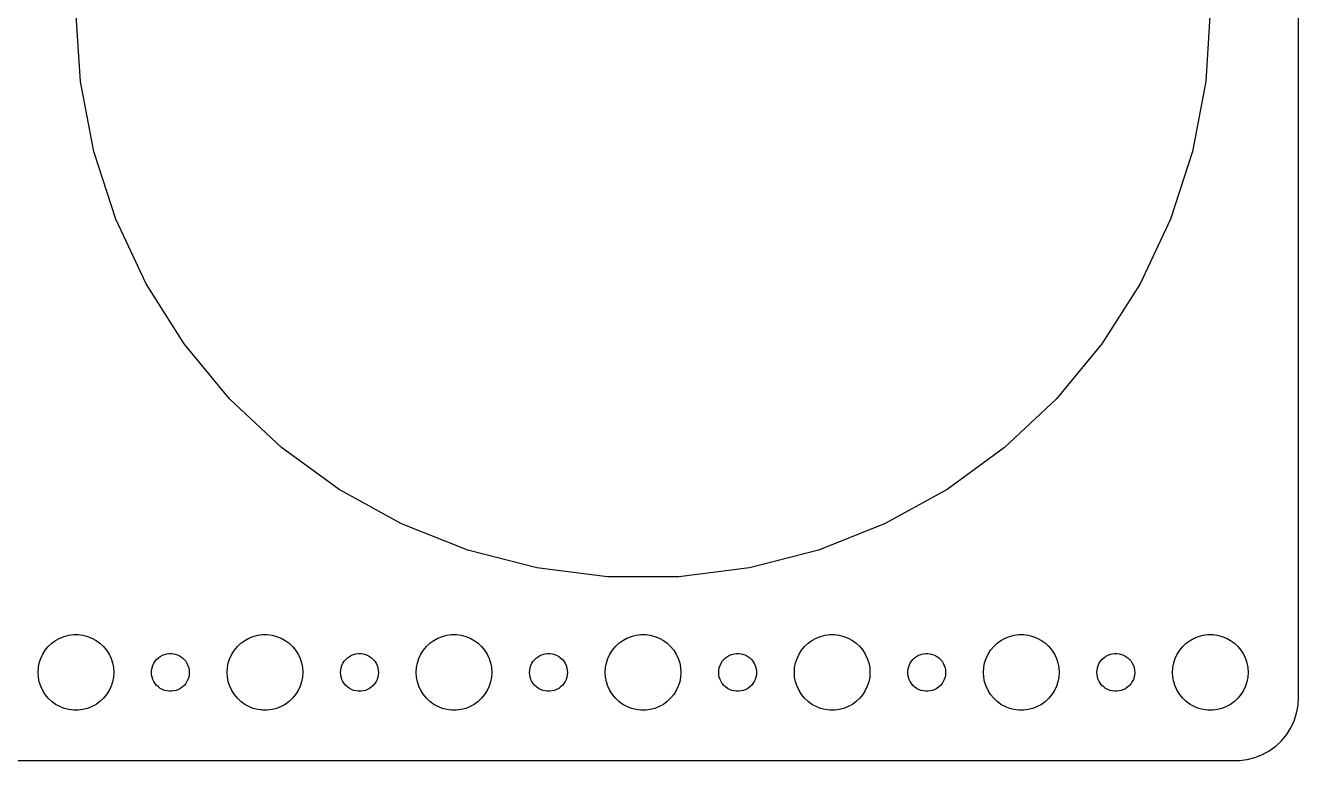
# Model space of a CAD drawing. Header units: metres. Extents: x -194 to 194, y -59 to 59.
# Drawn here: x 93.5 to 194.5, y -59.5 to -1.2 of the extents above; entities that cross this region are included whole.
import ezdxf

# ---------------------------------------------------------------- set-up
doc = ezdxf.new("R2010")
doc.units = ezdxf.units.M

msp = doc.modelspace()

# ---------------------------------------------------------------- linework, layer by layer
for p, q in [((194.5, -54.5), (194.5, 54.5)), ((97.8548, -5.63998), (97.5, 0)), ((187.5, 0), (187.145, -5.63998)), ((98.9138, -11.191), (97.8548, -5.63998)), ((187.145, -5.63998), (186.086, -11.191)), ((100.66, -16.5656), (98.9138, -11.191)), ((186.086, -11.191), (184.34, -16.5656)), ((103.066, -21.6789), (100.66, -16.5656)), ((184.34, -16.5656), (181.934, -21.6789)), ((106.094, -26.4503), (103.066, -21.6789)), ((181.934, -21.6789), (178.906, -26.4503)), ((109.696, -30.8046), (106.094, -26.4503)), ((178.906, -26.4503), (175.304, -30.8046)), ((113.816, -34.6731), (109.696, -30.8046)), ((175.304, -30.8046), (171.184, -34.6731)), ((118.388, -37.9948), (113.816, -34.6731)), ((171.184, -34.6731), (166.612, -37.9948)), ((123.34, -40.7172), (118.388, -37.9948)), ((166.612, -37.9948), (161.66, -40.7172)), ((128.594, -42.7975), (123.34, -40.7172)), ((161.66, -40.7172), (156.406, -42.7975)), ((134.068, -44.2029), (128.594, -42.7975)), ((156.406, -42.7975), (150.932, -44.2029)), ((139.674, -44.9112), (134.068, -44.2029)), ((150.932, -44.2029), (145.326, -44.9112)), ((145.326, -44.9112), (139.674, -44.9112)), ((95.073, -50.7366), (95.3131, -50.4464)), ((95.3131, -50.4464), (95.5877, -50.1885)), ((95.5877, -50.1885), (95.8925, -49.967)), ((95.8925, -49.967), (96.2227, -49.7855)), ((96.2227, -49.7855), (96.573, -49.6468)), ((96.573, -49.6468), (96.9379, -49.5531)), ((96.9379, -49.5531), (97.3116, -49.5059)), ((97.3116, -49.5059), (97.6884, -49.5059)), ((97.6884, -49.5059), (98.0621, -49.5531)), ((98.0621, -49.5531), (98.427, -49.6468)), ((98.427, -49.6468), (98.7773, -49.7855)), ((98.7773, -49.7855), (99.1075, -49.967)), ((99.1075, -49.967), (99.4123, -50.1885)), ((99.4123, -50.1885), (99.6869, -50.4464)), ((99.6869, -50.4464), (99.927, -50.7366)), ((110.073, -50.7366), (110.313, -50.4464)), ((110.313, -50.4464), (110.588, -50.1885)), ((110.588, -50.1885), (110.893, -49.967)), ((110.893, -49.967), (111.223, -49.7855)), ((111.223, -49.7855), (111.573, -49.6468)), ((111.573, -49.6468), (111.938, -49.5531)), ((111.938, -49.5531), (112.312, -49.5059)), ((112.312, -49.5059), (112.688, -49.5059)), ((112.688, -49.5059), (113.062, -49.5531)), ((113.062, -49.5531), (113.427, -49.6468)), ((113.427, -49.6468), (113.777, -49.7855)), ((113.777, -49.7855), (114.107, -49.967)), ((114.107, -49.967), (114.412, -50.1885)), ((114.412, -50.1885), (114.687, -50.4464)), ((114.687, -50.4464), (114.927, -50.7366)), ((125.073, -50.7366), (125.313, -50.4464)), ((125.313, -50.4464), (125.588, -50.1885)), ((125.588, -50.1885), (125.893, -49.967)), ((125.893, -49.967), (126.223, -49.7855)), ((126.223, -49.7855), (126.573, -49.6468)), ((126.573, -49.6468), (126.938, -49.5531)), ((126.938, -49.5531), (127.312, -49.5059)), ((127.312, -49.5059), (127.688, -49.5059)), ((127.688, -49.5059), (128.062, -49.5531)), ((128.062, -49.5531), (128.427, -49.6468)), ((128.427, -49.6468), (128.777, -49.7855)), ((128.777, -49.7855), (129.107, -49.967)), ((129.107, -49.967), (129.412, -50.1885)), ((129.412, -50.1885), (129.687, -50.4464)), ((129.687, -50.4464), (129.927, -50.7366)), ((140.073, -50.7366), (140.313, -50.4464)), ((140.313, -50.4464), (140.588, -50.1885)), ((140.588, -50.1885), (140.893, -49.967)), ((140.893, -49.967), (141.223, -49.7855)), ((141.223, -49.7855), (141.573, -49.6468)), ((141.573, -49.6468), (141.938, -49.5531)), ((141.938, -49.5531), (142.312, -49.5059)), ((142.312, -49.5059), (142.688, -49.5059)), ((142.688, -49.5059), (143.062, -49.5531)), ((143.062, -49.5531), (143.427, -49.6468)), ((143.427, -49.6468), (143.777, -49.7855)), ((143.777, -49.7855), (144.107, -49.967)), ((144.107, -49.967), (144.412, -50.1885)), ((144.412, -50.1885), (144.687, -50.4464)), ((144.687, -50.4464), (144.927, -50.7366)), ((155.073, -50.7366), (155.313, -50.4464)), ((155.313, -50.4464), (155.588, -50.1885)), ((155.588, -50.1885), (155.893, -49.967)), ((155.893, -49.967), (156.223, -49.7855)), ((156.223, -49.7855), (156.573, -49.6468)), ((156.573, -49.6468), (156.938, -49.5531)), ((156.938, -49.5531), (157.312, -49.5059)), ((157.312, -49.5059), (157.688, -49.5059)), ((157.688, -49.5059), (158.062, -49.5531)), ((158.062, -49.5531), (158.427, -49.6468)), ((158.427, -49.6468), (158.777, -49.7855)), ((158.777, -49.7855), (159.107, -49.967)), ((159.107, -49.967), (159.412, -50.1885)), ((159.412, -50.1885), (159.687, -50.4464)), ((159.687, -50.4464), (159.927, -50.7366)), ((170.073, -50.7366), (170.313, -50.4464)), ((170.313, -50.4464), (170.588, -50.1885)), ((170.588, -50.1885), (170.893, -49.967)), ((170.893, -49.967), (171.223, -49.7855)), ((171.223, -49.7855), (171.573, -49.6468)), ((171.573, -49.6468), (171.938, -49.5531)), ((171.938, -49.5531), (172.312, -49.5059)), ((172.312, -49.5059), (172.688, -49.5059)), ((172.688, -49.5059), (173.062, -49.5531)), ((173.062, -49.5531), (173.427, -49.6468)), ((173.427, -49.6468), (173.777, -49.7855)), ((173.777, -49.7855), (174.107, -49.967)), ((174.107, -49.967), (174.412, -50.1885)), ((174.412, -50.1885), (174.687, -50.4464)), ((174.687, -50.4464), (174.927, -50.7366)), ((185.073, -50.7366), (185.313, -50.4464)), ((185.313, -50.4464), (185.588, -50.1885)), ((185.588, -50.1885), (185.893, -49.967)), ((185.893, -49.967), (186.223, -49.7855)), ((186.223, -49.7855), (186.573, -49.6468)), ((186.573, -49.6468), (186.938, -49.5531)), ((186.938, -49.5531), (187.312, -49.5059)), ((187.312, -49.5059), (187.688, -49.5059)), ((187.688, -49.5059), (188.062, -49.5531)), ((188.062, -49.5531), (188.427, -49.6468)), ((188.427, -49.6468), (188.777, -49.7855)), ((188.777, -49.7855), (189.107, -49.967)), ((189.107, -49.967), (189.412, -50.1885)), ((189.412, -50.1885), (189.687, -50.4464)), ((189.687, -50.4464), (189.927, -50.7366)), ((94.5943, -51.7539), (94.7107, -51.3956)), ((94.7107, -51.3956), (94.8711, -51.0547)), ((94.8711, -51.0547), (95.073, -50.7366)), ((99.927, -50.7366), (100.129, -51.0547)), ((100.129, -51.0547), (100.289, -51.3956)), ((100.289, -51.3956), (100.406, -51.7539)), ((103.786, -51.6183), (103.907, -51.4732)), ((103.907, -51.4732), (104.044, -51.3442)), ((104.044, -51.3442), (104.196, -51.2335)), ((104.196, -51.2335), (104.361, -51.1428)), ((104.361, -51.1428), (104.536, -51.0734)), ((104.536, -51.0734), (104.719, -51.0266)), ((104.719, -51.0266), (104.906, -51.003)), ((104.906, -51.003), (105.094, -51.003)), ((105.094, -51.003), (105.281, -51.0266)), ((105.281, -51.0266), (105.464, -51.0734)), ((105.464, -51.0734), (105.639, -51.1428)), ((105.639, -51.1428), (105.804, -51.2335)), ((105.804, -51.2335), (105.956, -51.3442)), ((105.956, -51.3442), (106.093, -51.4732)), ((106.093, -51.4732), (106.214, -51.6183)), ((109.594, -51.7539), (109.711, -51.3956)), ((109.711, -51.3956), (109.871, -51.0547)), ((109.871, -51.0547), (110.073, -50.7366)), ((114.927, -50.7366), (115.129, -51.0547)), ((115.129, -51.0547), (115.289, -51.3956)), ((115.289, -51.3956), (115.406, -51.7539)), ((118.786, -51.6183), (118.907, -51.4732)), ((118.907, -51.4732), (119.044, -51.3442)), ((119.044, -51.3442), (119.196, -51.2335)), ((119.196, -51.2335), (119.361, -51.1428)), ((119.361, -51.1428), (119.536, -51.0734)), ((119.536, -51.0734), (119.719, -51.0266)), ((119.719, -51.0266), (119.906, -51.003)), ((119.906, -51.003), (120.094, -51.003)), ((120.094, -51.003), (120.281, -51.0266)), ((120.281, -51.0266), (120.464, -51.0734)), ((120.464, -51.0734), (120.639, -51.1428)), ((120.639, -51.1428), (120.804, -51.2335)), ((120.804, -51.2335), (120.956, -51.3442)), ((120.956, -51.3442), (121.093, -51.4732)), ((121.093, -51.4732), (121.214, -51.6183)), ((124.594, -51.7539), (124.711, -51.3956)), ((124.711, -51.3956), (124.871, -51.0547)), ((124.871, -51.0547), (125.073, -50.7366)), ((129.927, -50.7366), (130.129, -51.0547)), ((130.129, -51.0547), (130.289, -51.3956)), ((130.289, -51.3956), (130.406, -51.7539)), ((133.786, -51.6183), (133.907, -51.4732)), ((133.907, -51.4732), (134.044, -51.3442)), ((134.044, -51.3442), (134.196, -51.2335)), ((134.196, -51.2335), (134.361, -51.1428)), ((134.361, -51.1428), (134.536, -51.0734)), ((134.536, -51.0734), (134.719, -51.0266)), ((134.719, -51.0266), (134.906, -51.003)), ((134.906, -51.003), (135.094, -51.003)), ((135.094, -51.003), (135.281, -51.0266)), ((135.281, -51.0266), (135.464, -51.0734)), ((135.464, -51.0734), (135.639, -51.1428)), ((135.639, -51.1428), (135.804, -51.2335)), ((135.804, -51.2335), (135.956, -51.3442)), ((135.956, -51.3442), (136.093, -51.4732)), ((136.093, -51.4732), (136.214, -51.6183)), ((139.594, -51.7539), (139.711, -51.3956)), ((139.711, -51.3956), (139.871, -51.0547)), ((139.871, -51.0547), (140.073, -50.7366)), ((144.927, -50.7366), (145.129, -51.0547)), ((145.129, -51.0547), (145.289, -51.3956)), ((145.289, -51.3956), (145.406, -51.7539)), ((148.786, -51.6183), (148.907, -51.4732)), ((148.907, -51.4732), (149.044, -51.3442)), ((149.044, -51.3442), (149.196, -51.2335)), ((149.196, -51.2335), (149.361, -51.1428)), ((149.361, -51.1428), (149.536, -51.0734)), ((149.536, -51.0734), (149.719, -51.0266)), ((149.719, -51.0266), (149.906, -51.003)), ((149.906, -51.003), (150.094, -51.003)), ((150.094, -51.003), (150.281, -51.0266)), ((150.281, -51.0266), (150.464, -51.0734)), ((150.464, -51.0734), (150.639, -51.1428)), ((150.639, -51.1428), (150.804, -51.2335)), ((150.804, -51.2335), (150.956, -51.3442)), ((150.956, -51.3442), (151.093, -51.4732)), ((151.093, -51.4732), (151.214, -51.6183)), ((154.594, -51.7539), (154.711, -51.3956)), ((154.711, -51.3956), (154.871, -51.0547)), ((154.871, -51.0547), (155.073, -50.7366)), ((159.927, -50.7366), (160.129, -51.0547)), ((160.129, -51.0547), (160.289, -51.3956)), ((160.289, -51.3956), (160.406, -51.7539)), ((163.786, -51.6183), (163.907, -51.4732)), ((163.907, -51.4732), (164.044, -51.3442)), ((164.044, -51.3442), (164.196, -51.2335)), ((164.196, -51.2335), (164.361, -51.1428)), ((164.361, -51.1428), (164.536, -51.0734)), ((164.536, -51.0734), (164.719, -51.0266)), ((164.719, -51.0266), (164.906, -51.003)), ((164.906, -51.003), (165.094, -51.003)), ((165.094, -51.003), (165.281, -51.0266)), ((165.281, -51.0266), (165.464, -51.0734)), ((165.464, -51.0734), (165.639, -51.1428)), ((165.639, -51.1428), (165.804, -51.2335)), ((165.804, -51.2335), (165.956, -51.3442)), ((165.956, -51.3442), (166.093, -51.4732)), ((166.093, -51.4732), (166.214, -51.6183)), ((169.594, -51.7539), (169.711, -51.3956)), ((169.711, -51.3956), (169.871, -51.0547)), ((169.871, -51.0547), (170.073, -50.7366)), ((174.927, -50.7366), (175.129, -51.0547)), ((175.129, -51.0547), (175.289, -51.3956)), ((175.289, -51.3956), (175.406, -51.7539)), ((178.786, -51.6183), (178.907, -51.4732)), ((178.907, -51.4732), (179.044, -51.3442)), ((179.044, -51.3442), (179.196, -51.2335)), ((179.196, -51.2335), (179.361, -51.1428)), ((179.361, -51.1428), (179.536, -51.0734)), ((179.536, -51.0734), (179.719, -51.0266)), ((179.719, -51.0266), (179.906, -51.003)), ((179.906, -51.003), (180.094, -51.003)), ((180.094, -51.003), (180.281, -51.0266)), ((180.281, -51.0266), (180.464, -51.0734)), ((180.464, -51.0734), (180.639, -51.1428)), ((180.639, -51.1428), (180.804, -51.2335)), ((180.804, -51.2335), (180.956, -51.3442)), ((180.956, -51.3442), (181.093, -51.4732)), ((181.093, -51.4732), (181.214, -51.6183)), ((184.594, -51.7539), (184.711, -51.3956)), ((184.711, -51.3956), (184.871, -51.0547)), ((184.871, -51.0547), (185.073, -50.7366)), ((189.927, -50.7366), (190.129, -51.0547)), ((190.129, -51.0547), (190.289, -51.3956)), ((190.289, -51.3956), (190.406, -51.7539)), ((94.5, -52.5), (94.5237, -52.124)), ((94.5237, -52.876), (94.5, -52.5)), ((94.5237, -52.124), (94.5943, -51.7539)), ((100.406, -51.7539), (100.476, -52.124)), ((100.476, -52.124), (100.5, -52.5)), ((100.5, -52.5), (100.476, -52.876)), ((103.5, -52.5), (103.512, -52.312)), ((103.512, -52.688), (103.5, -52.5)), ((103.512, -52.312), (103.547, -52.127)), ((103.547, -52.127), (103.605, -51.9478)), ((103.605, -51.9478), (103.686, -51.7774)), ((103.686, -51.7774), (103.786, -51.6183)), ((106.214, -51.6183), (106.314, -51.7774)), ((106.314, -51.7774), (106.395, -51.9478)), ((106.395, -51.9478), (106.453, -52.127)), ((106.453, -52.127), (106.488, -52.312)), ((106.488, -52.312), (106.5, -52.5)), ((106.5, -52.5), (106.488, -52.688)), ((109.5, -52.5), (109.524, -52.124)), ((109.524, -52.876), (109.5, -52.5)), ((109.524, -52.124), (109.594, -51.7539)), ((115.406, -51.7539), (115.476, -52.124)), ((115.476, -52.124), (115.5, -52.5)), ((115.5, -52.5), (115.476, -52.876)), ((118.5, -52.5), (118.512, -52.312)), ((118.512, -52.688), (118.5, -52.5)), ((118.512, -52.312), (118.547, -52.127)), ((118.547, -52.127), (118.605, -51.9478)), ((118.605, -51.9478), (118.686, -51.7774)), ((118.686, -51.7774), (118.786, -51.6183)), ((121.214, -51.6183), (121.314, -51.7774)), ((121.314, -51.7774), (121.395, -51.9478)), ((121.395, -51.9478), (121.453, -52.127)), ((121.453, -52.127), (121.488, -52.312)), ((121.488, -52.312), (121.5, -52.5)), ((121.5, -52.5), (121.488, -52.688)), ((124.5, -52.5), (124.524, -52.124)), ((124.524, -52.876), (124.5, -52.5)), ((124.524, -52.124), (124.594, -51.7539)), ((130.406, -51.7539), (130.476, -52.124)), ((130.476, -52.124), (130.5, -52.5)), ((130.5, -52.5), (130.476, -52.876)), ((133.5, -52.5), (133.512, -52.312)), ((133.512, -52.688), (133.5, -52.5)), ((133.512, -52.312), (133.547, -52.127)), ((133.547, -52.127), (133.605, -51.9478)), ((133.605, -51.9478), (133.686, -51.7774)), ((133.686, -51.7774), (133.786, -51.6183)), ((136.214, -51.6183), (136.314, -51.7774)), ((136.314, -51.7774), (136.395, -51.9478)), ((136.395, -51.9478), (136.453, -52.127)), ((136.453, -52.127), (136.488, -52.312)), ((136.488, -52.312), (136.5, -52.5)), ((136.5, -52.5), (136.488, -52.688)), ((139.5, -52.5), (139.524, -52.124)), ((139.524, -52.876), (139.5, -52.5)), ((139.524, -52.124), (139.594, -51.7539)), ((145.406, -51.7539), (145.476, -52.124)), ((145.476, -52.124), (145.5, -52.5)), ((145.5, -52.5), (145.476, -52.876)), ((148.5, -52.5), (148.512, -52.312)), ((148.512, -52.688), (148.5, -52.5)), ((148.512, -52.312), (148.547, -52.127)), ((148.547, -52.127), (148.605, -51.9478)), ((148.605, -51.9478), (148.686, -51.7774)), ((148.686, -51.7774), (148.786, -51.6183)), ((151.214, -51.6183), (151.314, -51.7774)), ((151.314, -51.7774), (151.395, -51.9478)), ((151.395, -51.9478), (151.453, -52.127)), ((151.453, -52.127), (151.488, -52.312)), ((151.488, -52.312), (151.5, -52.5)), ((151.5, -52.5), (151.488, -52.688)), ((154.5, -52.5), (154.524, -52.124)), ((154.524, -52.876), (154.5, -52.5)), ((154.524, -52.124), (154.594, -51.7539)), ((160.406, -51.7539), (160.476, -52.124)), ((160.476, -52.124), (160.5, -52.5)), ((160.5, -52.5), (160.476, -52.876)), ((163.5, -52.5), (163.512, -52.312)), ((163.512, -52.688), (163.5, -52.5)), ((163.512, -52.312), (163.547, -52.127)), ((163.547, -52.127), (163.605, -51.9478)), ((163.605, -51.9478), (163.686, -51.7774)), ((163.686, -51.7774), (163.786, -51.6183)), ((166.214, -51.6183), (166.314, -51.7774)), ((166.314, -51.7774), (166.395, -51.9478)), ((166.395, -51.9478), (166.453, -52.127)), ((166.453, -52.127), (166.488, -52.312)), ((166.488, -52.312), (166.5, -52.5)), ((166.5, -52.5), (166.488, -52.688)), ((169.5, -52.5), (169.524, -52.124)), ((169.524, -52.876), (169.5, -52.5)), ((169.524, -52.124), (169.594, -51.7539)), ((175.406, -51.7539), (175.476, -52.124)), ((175.476, -52.124), (175.5, -52.5)), ((175.5, -52.5), (175.476, -52.876)), ((178.5, -52.5), (178.512, -52.312)), ((178.512, -52.688), (178.5, -52.5)), ((178.512, -52.312), (178.547, -52.127)), ((178.547, -52.127), (178.605, -51.9478)), ((178.605, -51.9478), (178.686, -51.7774)), ((178.686, -51.7774), (178.786, -51.6183)), ((181.214, -51.6183), (181.314, -51.7774)), ((181.314, -51.7774), (181.395, -51.9478)), ((181.395, -51.9478), (181.453, -52.127)), ((181.453, -52.127), (181.488, -52.312)), ((181.488, -52.312), (181.5, -52.5)), ((181.5, -52.5), (181.488, -52.688)), ((184.5, -52.5), (184.524, -52.124)), ((184.524, -52.876), (184.5, -52.5)), ((184.524, -52.124), (184.594, -51.7539)), ((190.406, -51.7539), (190.476, -52.124)), ((190.476, -52.124), (190.5, -52.5)), ((190.5, -52.5), (190.476, -52.876)), ((94.5943, -53.2461), (94.5237, -52.876)), ((94.7107, -53.6044), (94.5943, -53.2461)), ((100.406, -53.2461), (100.289, -53.6044)), ((100.476, -52.876), (100.406, -53.2461)), ((103.547, -52.873), (103.512, -52.688)), ((103.605, -53.0522), (103.547, -52.873)), ((103.686, -53.2226), (103.605, -53.0522)), ((103.786, -53.3817), (103.686, -53.2226)), ((103.907, -53.5268), (103.786, -53.3817)), ((104.044, -53.6558), (103.907, -53.5268)), ((106.093, -53.5268), (105.956, -53.6558)), ((106.214, -53.3817), (106.093, -53.5268)), ((106.314, -53.2226), (106.214, -53.3817)), ((106.395, -53.0522), (106.314, -53.2226)), ((106.453, -52.873), (106.395, -53.0522)), ((106.488, -52.688), (106.453, -52.873)), ((109.594, -53.2461), (109.524, -52.876)), ((109.711, -53.6044), (109.594, -53.2461)), ((115.406, -53.2461), (115.289, -53.6044)), ((115.476, -52.876), (115.406, -53.2461)), ((118.547, -52.873), (118.512, -52.688)), ((118.605, -53.0522), (118.547, -52.873)), ((118.686, -53.2226), (118.605, -53.0522)), ((118.786, -53.3817), (118.686, -53.2226)), ((118.907, -53.5268), (118.786, -53.3817)), ((119.044, -53.6558), (118.907, -53.5268)), ((121.093, -53.5268), (120.956, -53.6558)), ((121.214, -53.3817), (121.093, -53.5268)), ((121.314, -53.2226), (121.214, -53.3817)), ((121.395, -53.0522), (121.314, -53.2226)), ((121.453, -52.873), (121.395, -53.0522)), ((121.488, -52.688), (121.453, -52.873)), ((124.594, -53.2461), (124.524, -52.876)), ((124.711, -53.6044), (124.594, -53.2461)), ((130.406, -53.2461), (130.289, -53.6044)), ((130.476, -52.876), (130.406, -53.2461)), ((133.547, -52.873), (133.512, -52.688)), ((133.605, -53.0522), (133.547, -52.873)), ((133.686, -53.2226), (133.605, -53.0522)), ((133.786, -53.3817), (133.686, -53.2226)), ((133.907, -53.5268), (133.786, -53.3817)), ((134.044, -53.6558), (133.907, -53.5268)), ((136.093, -53.5268), (135.956, -53.6558)), ((136.214, -53.3817), (136.093, -53.5268)), ((136.314, -53.2226), (136.214, -53.3817)), ((136.395, -53.0522), (136.314, -53.2226)), ((136.453, -52.873), (136.395, -53.0522)), ((136.488, -52.688), (136.453, -52.873)), ((139.594, -53.2461), (139.524, -52.876)), ((139.711, -53.6044), (139.594, -53.2461)), ((145.406, -53.2461), (145.289, -53.6044)), ((145.476, -52.876), (145.406, -53.2461)), ((148.547, -52.873), (148.512, -52.688)), ((148.605, -53.0522), (148.547, -52.873)), ((148.686, -53.2226), (148.605, -53.0522)), ((148.786, -53.3817), (148.686, -53.2226)), ((148.907, -53.5268), (148.786, -53.3817)), ((149.044, -53.6558), (148.907, -53.5268)), ((151.093, -53.5268), (150.956, -53.6558)), ((151.214, -53.3817), (151.093, -53.5268)), ((151.314, -53.2226), (151.214, -53.3817)), ((151.395, -53.0522), (151.314, -53.2226)), ((151.453, -52.873), (151.395, -53.0522)), ((151.488, -52.688), (151.453, -52.873)), ((154.594, -53.2461), (154.524, -52.876)), ((154.711, -53.6044), (154.594, -53.2461)), ((160.406, -53.2461), (160.289, -53.6044)), ((160.476, -52.876), (160.406, -53.2461)), ((163.547, -52.873), (163.512, -52.688)), ((163.605, -53.0522), (163.547, -52.873)), ((163.686, -53.2226), (163.605, -53.0522)), ((163.786, -53.3817), (163.686, -53.2226)), ((163.907, -53.5268), (163.786, -53.3817)), ((164.044, -53.6558), (163.907, -53.5268)), ((166.093, -53.5268), (165.956, -53.6558)), ((166.214, -53.3817), (166.093, -53.5268)), ((166.314, -53.2226), (166.214, -53.3817)), ((166.395, -53.0522), (166.314, -53.2226)), ((166.453, -52.873), (166.395, -53.0522)), ((166.488, -52.688), (166.453, -52.873)), ((169.594, -53.2461), (169.524, -52.876)), ((169.711, -53.6044), (169.594, -53.2461)), ((175.406, -53.2461), (175.289, -53.6044)), ((175.476, -52.876), (175.406, -53.2461)), ((178.547, -52.873), (178.512, -52.688)), ((178.605, -53.0522), (178.547, -52.873)), ((178.686, -53.2226), (178.605, -53.0522)), ((178.786, -53.3817), (178.686, -53.2226)), ((178.907, -53.5268), (178.786, -53.3817)), ((179.044, -53.6558), (178.907, -53.5268)), ((181.093, -53.5268), (180.956, -53.6558)), ((181.214, -53.3817), (181.093, -53.5268)), ((181.314, -53.2226), (181.214, -53.3817)), ((181.395, -53.0522), (181.314, -53.2226)), ((181.453, -52.873), (181.395, -53.0522)), ((181.488, -52.688), (181.453, -52.873)), ((184.594, -53.2461), (184.524, -52.876)), ((184.711, -53.6044), (184.594, -53.2461)), ((190.406, -53.2461), (190.289, -53.6044)), ((190.476, -52.876), (190.406, -53.2461)), ((94.8711, -53.9453), (94.7107, -53.6044)), ((95.073, -54.2634), (94.8711, -53.9453)), ((95.3131, -54.5536), (95.073, -54.2634)), ((99.927, -54.2634), (99.6869, -54.5536)), ((100.129, -53.9453), (99.927, -54.2634)), ((100.289, -53.6044), (100.129, -53.9453)), ((104.196, -53.7665), (104.044, -53.6558)), ((104.361, -53.8572), (104.196, -53.7665)), ((104.536, -53.9266), (104.361, -53.8572)), ((104.719, -53.9734), (104.536, -53.9266)), ((104.906, -53.997), (104.719, -53.9734)), ((105.094, -53.997), (104.906, -53.997)), ((105.281, -53.9734), (105.094, -53.997)), ((105.464, -53.9266), (105.281, -53.9734)), ((105.639, -53.8572), (105.464, -53.9266)), ((105.804, -53.7665), (105.639, -53.8572)), ((105.956, -53.6558), (105.804, -53.7665)), ((109.871, -53.9453), (109.711, -53.6044)), ((110.073, -54.2634), (109.871, -53.9453)), ((110.313, -54.5536), (110.073, -54.2634)), ((114.927, -54.2634), (114.687, -54.5536)), ((115.129, -53.9453), (114.927, -54.2634)), ((115.289, -53.6044), (115.129, -53.9453)), ((119.196, -53.7665), (119.044, -53.6558)), ((119.361, -53.8572), (119.196, -53.7665)), ((119.536, -53.9266), (119.361, -53.8572)), ((119.719, -53.9734), (119.536, -53.9266)), ((119.906, -53.997), (119.719, -53.9734)), ((120.094, -53.997), (119.906, -53.997)), ((120.281, -53.9734), (120.094, -53.997)), ((120.464, -53.9266), (120.281, -53.9734)), ((120.639, -53.8572), (120.464, -53.9266)), ((120.804, -53.7665), (120.639, -53.8572)), ((120.956, -53.6558), (120.804, -53.7665)), ((124.871, -53.9453), (124.711, -53.6044)), ((125.073, -54.2634), (124.871, -53.9453)), ((125.313, -54.5536), (125.073, -54.2634)), ((129.927, -54.2634), (129.687, -54.5536)), ((130.129, -53.9453), (129.927, -54.2634)), ((130.289, -53.6044), (130.129, -53.9453)), ((134.196, -53.7665), (134.044, -53.6558)), ((134.361, -53.8572), (134.196, -53.7665)), ((134.536, -53.9266), (134.361, -53.8572)), ((134.719, -53.9734), (134.536, -53.9266)), ((134.906, -53.997), (134.719, -53.9734)), ((135.094, -53.997), (134.906, -53.997)), ((135.281, -53.9734), (135.094, -53.997)), ((135.464, -53.9266), (135.281, -53.9734)), ((135.639, -53.8572), (135.464, -53.9266)), ((135.804, -53.7665), (135.639, -53.8572)), ((135.956, -53.6558), (135.804, -53.7665)), ((139.871, -53.9453), (139.711, -53.6044)), ((140.073, -54.2634), (139.871, -53.9453)), ((140.313, -54.5536), (140.073, -54.2634)), ((144.927, -54.2634), (144.687, -54.5536)), ((145.129, -53.9453), (144.927, -54.2634)), ((145.289, -53.6044), (145.129, -53.9453)), ((149.196, -53.7665), (149.044, -53.6558)), ((149.361, -53.8572), (149.196, -53.7665)), ((149.536, -53.9266), (149.361, -53.8572)), ((149.719, -53.9734), (149.536, -53.9266)), ((149.906, -53.997), (149.719, -53.9734)), ((150.094, -53.997), (149.906, -53.997)), ((150.281, -53.9734), (150.094, -53.997)), ((150.464, -53.9266), (150.281, -53.9734)), ((150.639, -53.8572), (150.464, -53.9266)), ((150.804, -53.7665), (150.639, -53.8572)), ((150.956, -53.6558), (150.804, -53.7665)), ((154.871, -53.9453), (154.711, -53.6044)), ((155.073, -54.2634), (154.871, -53.9453)), ((155.313, -54.5536), (155.073, -54.2634)), ((159.927, -54.2634), (159.687, -54.5536)), ((160.129, -53.9453), (159.927, -54.2634)), ((160.289, -53.6044), (160.129, -53.9453)), ((164.196, -53.7665), (164.044, -53.6558)), ((164.361, -53.8572), (164.196, -53.7665)), ((164.536, -53.9266), (164.361, -53.8572)), ((164.719, -53.9734), (164.536, -53.9266)), ((164.906, -53.997), (164.719, -53.9734)), ((165.094, -53.997), (164.906, -53.997)), ((165.281, -53.9734), (165.094, -53.997)), ((165.464, -53.9266), (165.281, -53.9734)), ((165.639, -53.8572), (165.464, -53.9266)), ((165.804, -53.7665), (165.639, -53.8572)), ((165.956, -53.6558), (165.804, -53.7665)), ((169.871, -53.9453), (169.711, -53.6044)), ((170.073, -54.2634), (169.871, -53.9453)), ((170.313, -54.5536), (170.073, -54.2634)), ((174.927, -54.2634), (174.687, -54.5536)), ((175.129, -53.9453), (174.927, -54.2634)), ((175.289, -53.6044), (175.129, -53.9453)), ((179.196, -53.7665), (179.044, -53.6558)), ((179.361, -53.8572), (179.196, -53.7665)), ((179.536, -53.9266), (179.361, -53.8572)), ((179.719, -53.9734), (179.536, -53.9266)), ((179.906, -53.997), (179.719, -53.9734)), ((180.094, -53.997), (179.906, -53.997)), ((180.281, -53.9734), (180.094, -53.997)), ((180.464, -53.9266), (180.281, -53.9734)), ((180.639, -53.8572), (180.464, -53.9266)), ((180.804, -53.7665), (180.639, -53.8572)), ((180.956, -53.6558), (180.804, -53.7665)), ((184.871, -53.9453), (184.711, -53.6044)), ((185.073, -54.2634), (184.871, -53.9453)), ((185.313, -54.5536), (185.073, -54.2634)), ((189.927, -54.2634), (189.687, -54.5536)), ((190.129, -53.9453), (189.927, -54.2634)), ((190.289, -53.6044), (190.129, -53.9453)), ((194.461, -55.1267), (194.5, -54.5)), ((95.5877, -54.8115), (95.3131, -54.5536)), ((95.8925, -55.033), (95.5877, -54.8115)), ((96.2227, -55.2145), (95.8925, -55.033)), ((96.573, -55.3532), (96.2227, -55.2145)), ((96.9379, -55.4469), (96.573, -55.3532)), ((97.3116, -55.4941), (96.9379, -55.4469)), ((97.6884, -55.4941), (97.3116, -55.4941)), ((98.0621, -55.4469), (97.6884, -55.4941)), ((98.427, -55.3532), (98.0621, -55.4469)), ((98.7773, -55.2145), (98.427, -55.3532)), ((99.1075, -55.033), (98.7773, -55.2145)), ((99.4123, -54.8115), (99.1075, -55.033)), ((99.6869, -54.5536), (99.4123, -54.8115)), ((110.588, -54.8115), (110.313, -54.5536)), ((110.893, -55.033), (110.588, -54.8115)), ((111.223, -55.2145), (110.893, -55.033)), ((111.573, -55.3532), (111.223, -55.2145)), ((111.938, -55.4469), (111.573, -55.3532)), ((112.312, -55.4941), (111.938, -55.4469)), ((112.688, -55.4941), (112.312, -55.4941)), ((113.062, -55.4469), (112.688, -55.4941)), ((113.427, -55.3532), (113.062, -55.4469)), ((113.777, -55.2145), (113.427, -55.3532)), ((114.107, -55.033), (113.777, -55.2145)), ((114.412, -54.8115), (114.107, -55.033)), ((114.687, -54.5536), (114.412, -54.8115)), ((125.588, -54.8115), (125.313, -54.5536)), ((125.893, -55.033), (125.588, -54.8115)), ((126.223, -55.2145), (125.893, -55.033)), ((126.573, -55.3532), (126.223, -55.2145)), ((126.938, -55.4469), (126.573, -55.3532)), ((127.312, -55.4941), (126.938, -55.4469)), ((127.688, -55.4941), (127.312, -55.4941)), ((128.062, -55.4469), (127.688, -55.4941)), ((128.427, -55.3532), (128.062, -55.4469)), ((128.777, -55.2145), (128.427, -55.3532)), ((129.107, -55.033), (128.777, -55.2145)), ((129.412, -54.8115), (129.107, -55.033)), ((129.687, -54.5536), (129.412, -54.8115)), ((140.588, -54.8115), (140.313, -54.5536)), ((140.893, -55.033), (140.588, -54.8115)), ((141.223, -55.2145), (140.893, -55.033)), ((141.573, -55.3532), (141.223, -55.2145)), ((141.938, -55.4469), (141.573, -55.3532)), ((142.312, -55.4941), (141.938, -55.4469)), ((142.688, -55.4941), (142.312, -55.4941)), ((143.062, -55.4469), (142.688, -55.4941)), ((143.427, -55.3532), (143.062, -55.4469)), ((143.777, -55.2145), (143.427, -55.3532)), ((144.107, -55.033), (143.777, -55.2145)), ((144.412, -54.8115), (144.107, -55.033)), ((144.687, -54.5536), (144.412, -54.8115)), ((155.588, -54.8115), (155.313, -54.5536)), ((155.893, -55.033), (155.588, -54.8115)), ((156.223, -55.2145), (155.893, -55.033)), ((156.573, -55.3532), (156.223, -55.2145)), ((156.938, -55.4469), (156.573, -55.3532)), ((157.312, -55.4941), (156.938, -55.4469)), ((157.688, -55.4941), (157.312, -55.4941)), ((158.062, -55.4469), (157.688, -55.4941)), ((158.427, -55.3532), (158.062, -55.4469)), ((158.777, -55.2145), (158.427, -55.3532)), ((159.107, -55.033), (158.777, -55.2145)), ((159.412, -54.8115), (159.107, -55.033)), ((159.687, -54.5536), (159.412, -54.8115)), ((170.588, -54.8115), (170.313, -54.5536)), ((170.893, -55.033), (170.588, -54.8115)), ((171.223, -55.2145), (170.893, -55.033)), ((171.573, -55.3532), (171.223, -55.2145)), ((171.938, -55.4469), (171.573, -55.3532)), ((172.312, -55.4941), (171.938, -55.4469)), ((172.688, -55.4941), (172.312, -55.4941)), ((173.062, -55.4469), (172.688, -55.4941)), ((173.427, -55.3532), (173.062, -55.4469)), ((173.777, -55.2145), (173.427, -55.3532)), ((174.107, -55.033), (173.777, -55.2145)), ((174.412, -54.8115), (174.107, -55.033)), ((174.687, -54.5536), (174.412, -54.8115)), ((185.588, -54.8115), (185.313, -54.5536)), ((185.893, -55.033), (185.588, -54.8115)), ((186.223, -55.2145), (185.893, -55.033)), ((186.573, -55.3532), (186.223, -55.2145)), ((186.938, -55.4469), (186.573, -55.3532)), ((187.312, -55.4941), (186.938, -55.4469)), ((187.688, -55.4941), (187.312, -55.4941)), ((188.062, -55.4469), (187.688, -55.4941)), ((188.427, -55.3532), (188.062, -55.4469)), ((188.777, -55.2145), (188.427, -55.3532)), ((189.107, -55.033), (188.777, -55.2145)), ((189.412, -54.8115), (189.107, -55.033)), ((189.687, -54.5536), (189.412, -54.8115)), ((194.343, -55.7434), (194.461, -55.1267)), ((193.882, -56.9088), (194.149, -56.3406)), ((194.149, -56.3406), (194.343, -55.7434)), ((193.145, -57.9227), (193.545, -57.4389)), ((193.545, -57.4389), (193.882, -56.9088)), ((192.179, -58.7216), (192.687, -58.3526)), ((192.687, -58.3526), (193.145, -57.9227)), ((-189.814, -59.4901), (189.814, -59.4901)), ((189.814, -59.4901), (190.437, -59.4114)), ((190.437, -59.4114), (191.045, -59.2553)), ((191.045, -59.2553), (191.629, -59.0241)), ((191.629, -59.0241), (192.179, -58.7216))]:
    msp.add_line(p, q)

doc.saveas('drawing.dxf')
